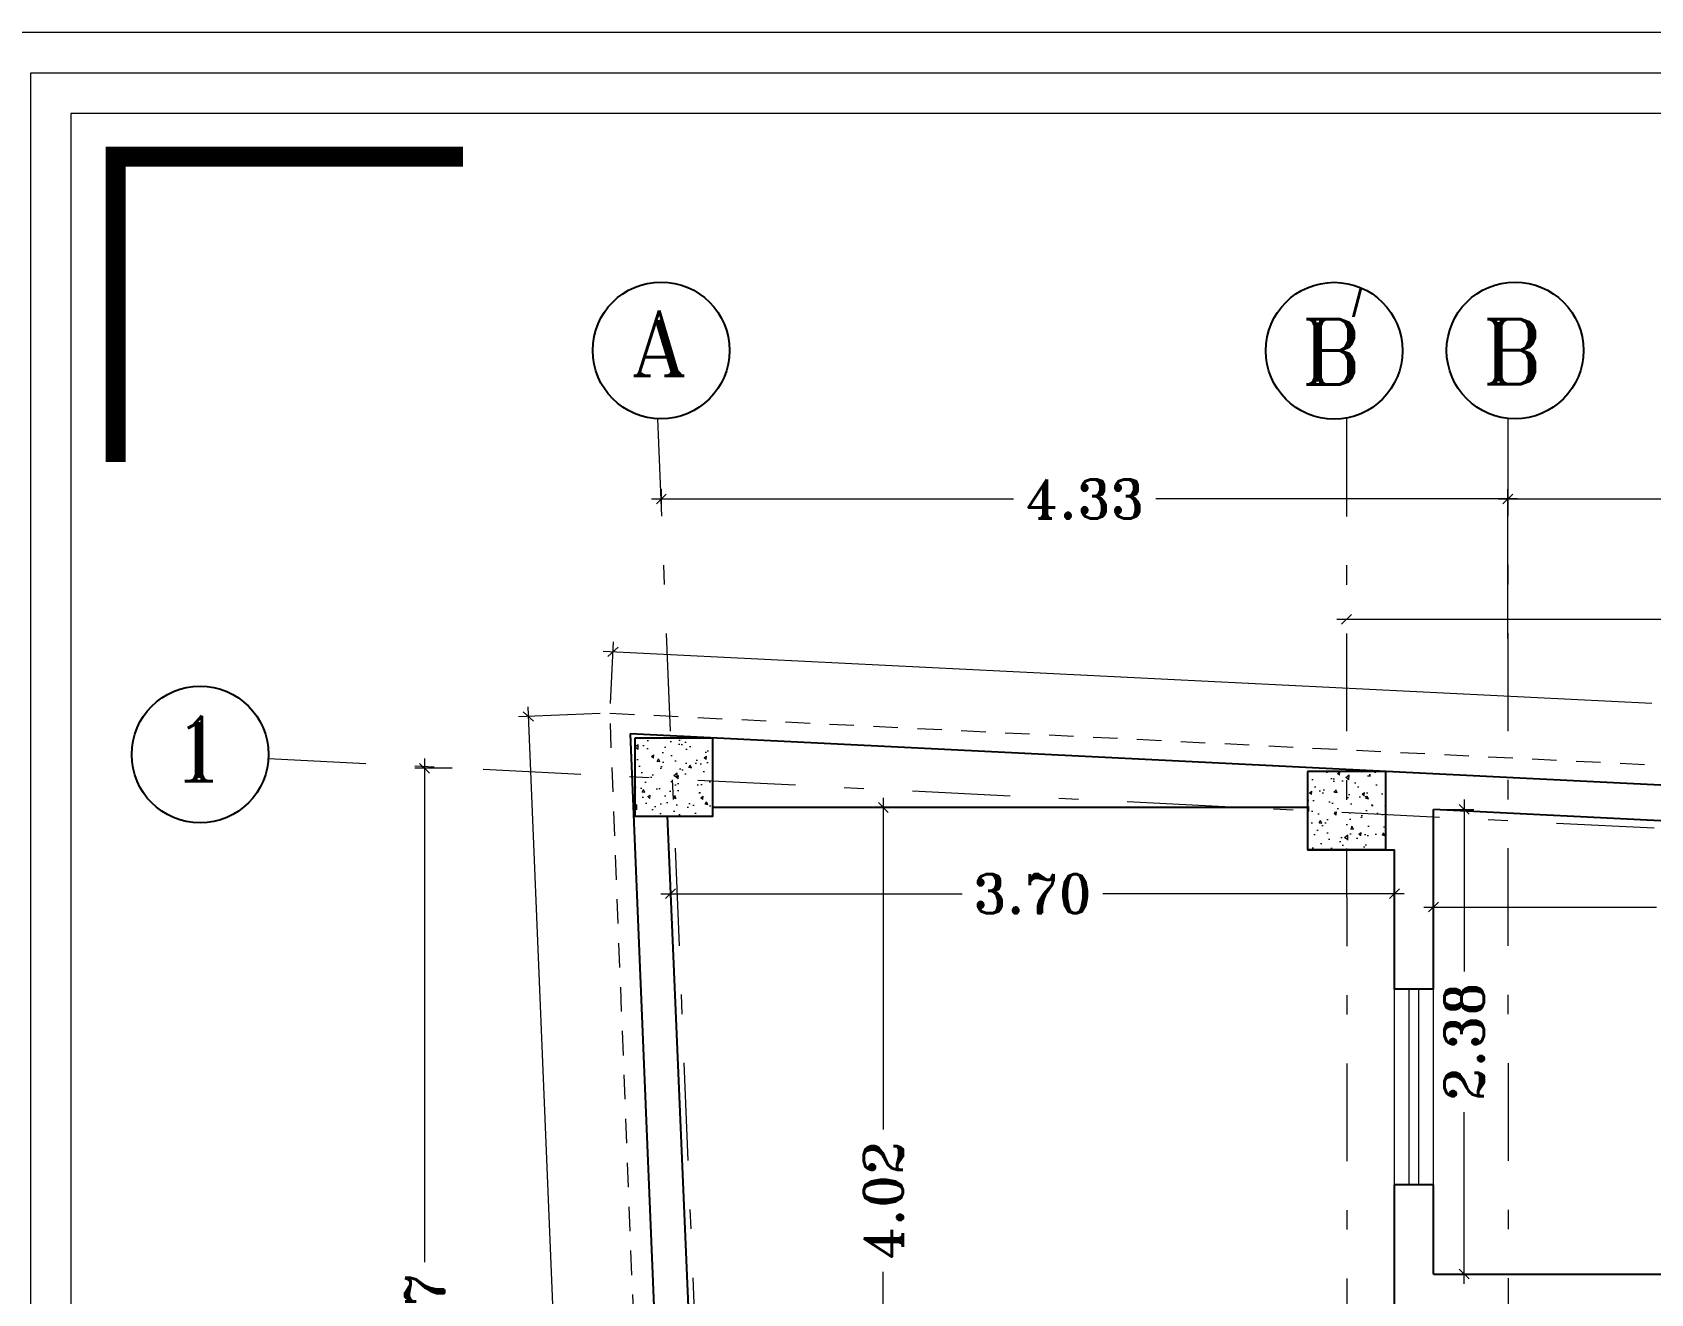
# Model space of a CAD drawing. Header units: inches. Extents: x 0 to 535, y -174 to 989.
# Drawn here: x 250.92 to 259.2, y 106.2 to 112.65 of the extents above; entities that cross this region are included whole.
import ezdxf

# ---------------------------------------------------------------- set-up
doc = ezdxf.new("R2010")
doc.units = ezdxf.units.IN
doc.header["$MEASUREMENT"] = 0
doc.linetypes.add('DASHDOT', pattern=[1, 0.5, -0.25, 0, -0.25])
doc.linetypes.add('HIDDEN2', pattern=[0.1875, 0.125, -0.0625])
for name, color, linetype, lineweight in [('1', 1, 'Continuous', 9), ('ax', 8, 'Continuous', 5), ('beton sabok', 9, 'Continuous', 5), ('dimension', 21, 'Continuous', 9), ('door', 1, 'Continuous', 5), ('kadr02$0$AEOCLG', 4, 'Continuous', 9), ('LAYER2', 253, 'Continuous', 5), ('text', 54, 'Continuous', 15), ('wall', 51, 'Continuous', 25), ('window', 152, 'Continuous', 5)]:
    doc.layers.add(name, color=color, linetype=linetype, lineweight=lineweight)
doc.styles.add('ROMANT', font='romant')
doc.styles.get("Standard").update_dxf_attribs({"font": 'arial.ttf'})
doc.dimstyles.new('STANDARD$0', dxfattribs={"dimtxt": 0.2, "dimasz": 0.05, "dimexe": 0.05, "dimexo": 0.05, "dimgap": 0.05, "dimtad": 0, "dimzin": 0, "dimdsep": 46, "dimtxsty": 'ROMANT', "dimblk": 'OBLIQUE', "dimcen": 0, "dimdle": 0.05, "dimclrd": 256, "dimclre": 256, "dimclrt": 256, "dimadec": 0, "dimazin": 0, "dimtfac": 1, "dimtix": 1, "dimtofl": 0, "dimtmove": 1, "dimatfit": 3, "dimldrblk": 'OBLIQUE', "dimfxl": 1, "dimtolj": 1, "dimtzin": 0, "dimlwd": -1, "dimlwe": -1, "dimarcsym": 1})

# ---------------------------------------------------------------- blocks, each defined once
blk = doc.blocks.new('DSF')
at = {"layer": '1'}
for points in [[(7.4145, -15.2688), (20.1221, -15.2688), (20.1221, 13.9079), (-0.3221, 13.9079), (-0.3221, -15.2688), (7.4145, -15.2688)], [(19.9166, -13.5579), (19.9166, 13.7024), (-0.1166, 13.7024), (-0.1166, -13.5579)]]:
    blk.add_lwpolyline(points, dxfattribs=at)
at = {"layer": 'dimension', "const_width": 0.1027}
blk.add_lwpolyline([(1.89, 13.4815), (0.113, 13.4815), (0.113, 11.9187)], dxfattribs=at)
at = {"layer": 'kadr02$0$AEOCLG'}
blk.add_lwpolyline([(20.3812, 14.1173), (-0.6188, 14.1173), (-0.6188, -15.5827), (20.3812, -15.5827)], close=True, dxfattribs=at)
blk = doc.blocks.new('WD_WIN4')
for p, q in [((-0.5, 0.5), (0.5, 0.5)), ((-0.5, 0.12), (0.5, 0.12)), ((-0.5, -0.12), (0.5, -0.12)), ((-0.5, -0.5), (0.5, -0.5))]:
    blk.add_line(p, q)
blk = doc.blocks.new('f1')
at = {"layer": 'LAYER2', "linetype": 'HIDDEN2'}
blk.add_lwpolyline([(208.681, 84.2935), (207.6794, 109.877), (219.1798, 109.3059), (219.1798, 84.1359)], close=True, dxfattribs=at)
at = {"layer": 'wall'}
for p, q in [((219.0798, 109.2059), (207.7836, 109.7717)), ((207.7836, 109.7717), (208.8348, 84.2912)), ((211.2486, 109.3941), (208.2058, 109.3941)), ((207.9727, 109.3514), (208.1418, 105.3693)), ((214.8936, 109.2338), (211.8936, 109.3841)), ((211.8936, 108.4636), (211.8936, 109.3841)), ((211.2486, 109.1781), (211.6936, 109.1781)), ((211.6936, 108.4636), (211.6936, 109.1781)), ((211.8936, 108.4636), (211.6936, 108.4636)), ((211.6936, 106.8059), (211.6936, 107.4636)), ((211.8936, 107.4636), (211.6936, 107.4636)), ((211.8936, 107.0059), (211.8936, 107.4636)), ((211.8936, 107.0059), (214.8936, 107.0059))]:
    blk.add_line(p, q, dxfattribs=at)
at = {"layer": 'window', "xscale": -1, "yscale": 0.2, "rotation": 270}
blk.add_blockref('WD_WIN4', (211.7936, 107.9636), dxfattribs=at)
blk = doc.blocks.new('_Oblique')
at = {"color": 0, "linetype": 'ByBlock', "lineweight": -2}
blk.add_line((-0.5, -0.5), (0.5, 0.5), dxfattribs=at)
blk = doc.blocks.new('*D30')
at = {"layer": 'Defpoints', "color": 0, "transparency": 16777216}
for p in [(254.1886, 108.261), (257.8932, 108.261), (257.8932, 108.245)]:
    blk.add_point(p, dxfattribs=at)
at = {"layer": 'dimension', "transparency": 16777216}
for p, q in [((254.1386, 108.245), (255.6814, 108.245)), ((257.9432, 108.245), (256.4004, 108.245)), ((254.1886, 108.211), (254.1886, 108.195)), ((257.8932, 108.211), (257.8932, 108.195))]:
    blk.add_line(p, q, dxfattribs=at)
at = {"layer": 'dimension', "transparency": 16777216, "xscale": 0.05, "yscale": 0.05, "zscale": 0.05, "rotation": 180}
blk.add_blockref('_Oblique', (254.1886, 108.245), dxfattribs=at)
at = {"layer": 'dimension', "transparency": 16777216, "xscale": 0.05, "yscale": 0.05, "zscale": 0.05}
blk.add_blockref('_Oblique', (257.8932, 108.245), dxfattribs=at)
at = {"layer": 'dimension', "transparency": 16777216, "insert": (256.0409, 108.245), "char_height": 0.2, "attachment_point": 5, "style": 'ROMANT'}
blk.add_mtext('\\A1;3.70', dxfattribs=at)
blk = doc.blocks.new('*D31')
at = {"layer": 'Defpoints', "color": 0, "transparency": 16777216}
for p in [(261.0932, 108.328), (258.0932, 108.1765), (261.0932, 108.1765)]:
    blk.add_point(p, dxfattribs=at)
at = {"layer": 'dimension', "transparency": 16777216}
for p, q in [((261.0932, 108.278), (261.0932, 108.1265)), ((258.0432, 108.1765), (259.2337, 108.1765)), ((261.1432, 108.1765), (259.9527, 108.1765))]:
    blk.add_line(p, q, dxfattribs=at)
at = {"layer": 'dimension', "transparency": 16777216, "xscale": 0.05, "yscale": 0.05, "zscale": 0.05, "rotation": 180}
blk.add_blockref('_Oblique', (258.0932, 108.1765), dxfattribs=at)
at = {"layer": 'dimension', "transparency": 16777216, "xscale": 0.05, "yscale": 0.05, "zscale": 0.05}
blk.add_blockref('_Oblique', (261.0932, 108.1765), dxfattribs=at)
at = {"layer": 'dimension', "transparency": 16777216, "insert": (259.5932, 108.1765), "char_height": 0.2, "attachment_point": 5, "style": 'ROMANT'}
blk.add_mtext('\\A1;3.00', dxfattribs=at)
blk = doc.blocks.new('*D44')
at = {"layer": 'Defpoints', "color": 0, "transparency": 16777216}
for p in [(255.2777, 108.6864), (255.3516, 108.6864), (255.3516, 104.6615)]:
    blk.add_point(p, dxfattribs=at)
at = {"layer": 'dimension', "transparency": 16777216}
for p, q in [((255.2777, 108.7364), (255.2777, 107.0382)), ((255.3016, 108.6864), (255.2277, 108.6864)), ((255.2777, 104.6115), (255.2777, 106.3096)), ((255.3016, 104.6615), (255.2277, 104.6615))]:
    blk.add_line(p, q, dxfattribs=at)
at = {"layer": 'dimension', "transparency": 16777216, "xscale": 0.05, "yscale": 0.05, "zscale": 0.05}
for p, rotation in [((255.2777, 108.6864), 90), ((255.2777, 104.6615), 270)]:
    blk.add_blockref('_Oblique', p, dxfattribs=dict(at, rotation=rotation))
at = {"layer": 'dimension', "transparency": 16777216, "insert": (255.2777, 106.6739), "char_height": 0.2, "attachment_point": 5, "rotation": 90, "style": 'ROMANT'}
blk.add_mtext('\\A1;4.02', dxfattribs=at)
blk = doc.blocks.new('*D58')
at = {"layer": 'Defpoints', "color": 0, "transparency": 16777216}
for p in [(258.0932, 108.6763), (258.0932, 106.2981), (258.2501, 106.2981)]:
    blk.add_point(p, dxfattribs=at)
at = {"layer": 'dimension', "transparency": 16777216}
for p, q in [((258.2501, 108.7263), (258.2501, 107.8467)), ((258.1432, 108.6763), (258.3001, 108.6763)), ((258.2501, 106.2481), (258.2501, 107.1277)), ((258.1432, 106.2981), (258.3001, 106.2981))]:
    blk.add_line(p, q, dxfattribs=at)
at = {"layer": 'dimension', "transparency": 16777216, "xscale": 0.05, "yscale": 0.05, "zscale": 0.05}
for p, rotation in [((258.2501, 108.6763), 90), ((258.2501, 106.2981), 270)]:
    blk.add_blockref('_Oblique', p, dxfattribs=dict(at, rotation=rotation))
at = {"layer": 'dimension', "transparency": 16777216, "insert": (258.2501, 107.4872), "char_height": 0.2, "attachment_point": 5, "rotation": 90, "style": 'ROMANT'}
blk.add_mtext('\\A1;2.38', dxfattribs=at)
blk = doc.blocks.new('*D167')
at = {"layer": 'Defpoints', "color": 0, "transparency": 16777216}
for p in [(32.9541, 38.0903), (32.7633, 32.3159), (32.9262, 32.3159)]:
    blk.add_point(p, dxfattribs=at)
at = {"layer": 'dimension', "transparency": 16777216}
for p, q in [((32.9041, 38.0903), (32.7133, 38.0903)), ((32.7633, 38.1403), (32.7633, 35.5626)), ((32.7633, 32.2659), (32.7633, 34.8436)), ((32.8762, 32.3159), (32.7133, 32.3159))]:
    blk.add_line(p, q, dxfattribs=at)
at = {"layer": 'dimension', "transparency": 16777216, "xscale": 0.05, "yscale": 0.05, "zscale": 0.05}
for p, rotation in [((32.7633, 38.0903), 90), ((32.7633, 32.3159), 270)]:
    blk.add_blockref('_Oblique', p, dxfattribs=dict(at, rotation=rotation))
at = {"layer": 'dimension', "transparency": 16777216, "insert": (32.7633, 35.2031), "char_height": 0.2, "attachment_point": 5, "rotation": 90, "style": 'ROMANT'}
blk.add_mtext('\\A1;5.77', dxfattribs=at)
blk = doc.blocks.new('*D170')
at = {"layer": 'Defpoints', "color": 0, "transparency": 16777216}
for p in [(38.3064, 39.4684), (38.3064, 39.4684), (33.9753, 39.3924)]:
    blk.add_point(p, dxfattribs=at)
at = {"layer": 'dimension', "transparency": 16777216}
for p, q in [((33.9753, 39.4424), (33.9753, 39.5184)), ((33.9253, 39.4684), (35.7766, 39.4684)), ((38.3564, 39.4684), (36.5051, 39.4684))]:
    blk.add_line(p, q, dxfattribs=at)
at = {"layer": 'dimension', "transparency": 16777216, "xscale": 0.05, "yscale": 0.05, "zscale": 0.05, "rotation": 180}
blk.add_blockref('_Oblique', (33.9753, 39.4684), dxfattribs=at)
at = {"layer": 'dimension', "transparency": 16777216, "xscale": 0.05, "yscale": 0.05, "zscale": 0.05}
blk.add_blockref('_Oblique', (38.3064, 39.4684), dxfattribs=at)
at = {"layer": 'dimension', "transparency": 16777216, "insert": (36.1409, 39.4684), "char_height": 0.2, "attachment_point": 5, "style": 'ROMANT'}
blk.add_mtext('\\A1;4.33', dxfattribs=at)
blk = doc.blocks.new('*D171')
at = {"layer": 'Defpoints', "color": 0, "transparency": 16777216}
for p in [(44.9119, 39.5965), (44.9119, 39.4685), (38.3065, 38.7035)]:
    blk.add_point(p, dxfattribs=at)
at = {"layer": 'dimension', "transparency": 16777216}
for p, q in [((38.3065, 38.7535), (38.3065, 39.5185)), ((44.9119, 39.5465), (44.9119, 39.4185)), ((38.2565, 39.4685), (41.2592, 39.4685)), ((44.9619, 39.4685), (41.9592, 39.4685))]:
    blk.add_line(p, q, dxfattribs=at)
at = {"layer": 'dimension', "transparency": 16777216, "xscale": 0.05, "yscale": 0.05, "zscale": 0.05, "rotation": 180}
blk.add_blockref('_Oblique', (38.3065, 39.4685), dxfattribs=at)
at = {"layer": 'dimension', "transparency": 16777216, "xscale": 0.05, "yscale": 0.05, "zscale": 0.05}
blk.add_blockref('_Oblique', (44.9119, 39.4685), dxfattribs=at)
at = {"layer": 'dimension', "transparency": 16777216, "insert": (41.6092, 39.4685), "char_height": 0.2, "attachment_point": 5, "style": 'ROMANT'}
blk.add_mtext('\\A1;6.61', dxfattribs=at)
blk = doc.blocks.new('*D172')
at = {"layer": 'Defpoints', "color": 0, "transparency": 16777216}
for p in [(37.4807, 38.853), (44.9121, 38.853), (44.9121, 38.853)]:
    blk.add_point(p, dxfattribs=at)
at = {"layer": 'dimension', "transparency": 16777216}
for p, q in [((37.4307, 38.853), (40.8369, 38.853)), ((44.9621, 38.853), (41.5559, 38.853))]:
    blk.add_line(p, q, dxfattribs=at)
at = {"layer": 'dimension', "transparency": 16777216, "xscale": 0.05, "yscale": 0.05, "zscale": 0.05, "rotation": 180}
blk.add_blockref('_Oblique', (37.4807, 38.853), dxfattribs=at)
at = {"layer": 'dimension', "transparency": 16777216, "xscale": 0.05, "yscale": 0.05, "zscale": 0.05}
blk.add_blockref('_Oblique', (44.9121, 38.853), dxfattribs=at)
at = {"layer": 'dimension', "transparency": 16777216, "insert": (41.1964, 38.853), "char_height": 0.2, "attachment_point": 5, "style": 'ROMANT'}
blk.add_mtext('\\A1;7.43', dxfattribs=at)
blk = doc.blocks.new('beton')
at = {"layer": 'beton sabok'}
h = blk.add_hatch(dxfattribs=at)
h.set_pattern_fill('AR-CONC', color=256, scale=0.022857, angle=45)
h.set_pattern_definition([(95, (46.01481, 18.04323), (0.126069028, 0.105784475), [0.017142857, -0.18857143]), (40, (46.01481, 18.04323), (-0.14399821, 0.099147006), [0.013714286, -0.150857143]), (145.451444, (46.02532, 18.05205), (-0.01792918, 0.20493148), [0.014569187, -0.160261054]), (91.1842, (45.98248, 18.07555), (0.1992442, 0.14574029), [0.02571429, -0.28285714]), (141.635635, (45.9991, 18.0877), (-0.00637716, 0.30850552), [0.02185379, -0.24039172]), (36.184164, (45.98248, 18.07555), (-0.00637716, 0.30850552), [0.02057143, -0.22628571]), (66, (46.00673, 18.08364), (0.161547788, 0.03140171), [0.017142857, -0.18857143]), (11, (46.00673, 18.08364), (-0.07787625, 0.156527642), [0.013714286, -0.150857143]), (116.451445, (46.02019, 18.08625), (0.083671537, 0.18792935), [0.014569186, -0.160261054]), (82.5, (46.01481, 18.04323), (-0.0518384424, 0.055769101), [0, -0.149028571, 0, -0.153142857, 0, -0.151428571]), (52.5, (46.01481, 18.04323), (-0.021228101, 0.106265017), [0, -0.087314286, 0, -0.1456, 0, -0.057714286]), (12.5, (45.97877, 18.00719), (0.0899241525, 0.082633317), [0, -0.057142857, 0, -0.178285714, 0, -0.236571429]), (2.5, (45.9626, 17.99103), (0.07807771, 0.110436527), [0, -0.074285714, 0, -0.1184, 0, -0.168])])
h.paths.add_polyline_path([(326.8436, 567.8468), (327.2436, 567.8468), (327.2436, 568.2468), (326.8436, 568.2468)])
at = {"layer": 'wall'}
blk.add_lwpolyline([(327.2436, 568.2468), (327.2436, 567.8468), (326.8436, 567.8468), (326.8436, 568.2468)], close=True, dxfattribs=at)
blk = doc.blocks.new('*D121')
at = {"layer": 'Defpoints', "color": 0, "transparency": 16777216}
for p in [(253.879, 109.1692), (265.395, 108.9123), (265.3794, 108.5981)]:
    blk.add_point(p, dxfattribs=at)
at = {"layer": 'dimension', "transparency": 16777216}
for p, q in [((253.8447, 109.4859), (259.2096, 109.2195)), ((253.8815, 109.2192), (253.8971, 109.5334)), ((265.445, 108.9098), (260.08, 109.1762)), ((265.3819, 108.648), (265.3975, 108.9622))]:
    blk.add_line(p, q, dxfattribs=at)
at = {"layer": 'dimension', "transparency": 16777216, "xscale": 0.05, "yscale": 0.05, "zscale": 0.05}
for p, rotation in [((253.8946, 109.4834), 177.1568038043947), ((265.395, 108.9123), 357.1568038043947)]:
    blk.add_blockref('_Oblique', p, dxfattribs=dict(at, rotation=rotation))
at = {"layer": 'dimension', "transparency": 16777216, "insert": (259.6448, 109.1978), "char_height": 0.2, "attachment_point": 5, "rotation": 357.1568, "style": 'ROMANT'}
blk.add_mtext('\\A1;11.51', dxfattribs=at)
blk = doc.blocks.new('*D122')
at = {"layer": 'Defpoints', "color": 0, "transparency": 16777216}
for p in [(253.4612, 109.1521), (253.879, 109.1692), (254.4946, 94.1843)]:
    blk.add_point(p, dxfattribs=at)
at = {"layer": 'dimension', "transparency": 16777216}
for p, q in [((253.829, 109.1672), (253.4113, 109.15)), ((253.4592, 109.202), (253.7508, 102.1045)), ((254.0789, 94.1172), (253.7873, 101.2148)), ((254.4447, 94.1823), (254.0269, 94.1651))]:
    blk.add_line(p, q, dxfattribs=at)
at = {"layer": 'dimension', "transparency": 16777216, "xscale": 0.05, "yscale": 0.05, "zscale": 0.05}
for p, rotation in [((253.4612, 109.1521), 92.35261894842556), ((254.0769, 94.1672), 272.3526189484256)]:
    blk.add_blockref('_Oblique', p, dxfattribs=dict(at, rotation=rotation))
at = {"layer": 'dimension', "transparency": 16777216, "insert": (253.769, 101.6596), "char_height": 0.2, "attachment_point": 5, "rotation": 272.35262, "style": 'ROMANT'}
blk.add_mtext('\\A1;15.00', dxfattribs=at)
blk = doc.blocks.new('fgh')
at = {"layer": 'ax', "color": 67, "linetype": 'DASHDOT', "true_color": 0x727430}
for p, q in [((33.9553, 39.8793), (34.6602, 22.7013)), ((37.48, 39.8793), (37.4858, 31.8325)), ((38.3063, 39.8808), (38.3114, 21.9971)), ((31.9643, 38.1399), (44.7125, 37.5013))]:
    blk.add_line(p, q, dxfattribs=at)
at = {"layer": 'dimension', "lineweight": -3}
for centre in [(33.9736, 40.2288), (37.4175, 40.2273), (38.3432, 40.2288), (31.6149, 38.1606)]:
    blk.add_circle(centre, 0.35, dxfattribs=at)
at = {"xscale": -1}
for p in [(361.0821, -530.0021), (364.5249, -530.1732)]:
    blk.add_blockref('beton', p, dxfattribs=at)
at = {"layer": 'dimension'}
blk.add_text('/', height=0.1388, dxfattribs=at).set_placement((37.5081, 40.401))
at = {"layer": 'dimension', "lineweight": -3, "style": 'ROMANT'}
for s, p in [('A', (33.8202, 40.0992)), ('B', (37.2472, 40.0543)), ('B', (38.1729, 40.0558)), ('1', (31.4661, 38.025))]:
    blk.add_text(s, height=0.3336, dxfattribs=at).set_placement(p)
at = {"layer": 'dimension'}
for base, p1, p2, picture, middle in [((38.3064, 39.4684), (33.9753, 39.3924), (38.3064, 39.4684), '*D170', (36.1409, 39.4684)), ((44.9119, 39.4685), (38.3065, 38.7035), (44.9119, 39.5965), '*D171', (41.6092, 39.4685)), ((44.9121, 38.853), (37.4807, 38.853), (44.9121, 38.853), '*D172', (41.1964, 38.853))]:
    dim = blk.add_linear_dim(base=base, p1=p1, p2=p2, dimstyle='STANDARD$0', dxfattribs=at)
    dim.commit()
    dim.dimension.update_dxf_attribs({"geometry": picture, "text_midpoint": middle})
dim = blk.add_linear_dim(base=(32.7633, 32.3159), p1=(32.9541, 38.0903), p2=(32.9262, 32.3159), angle=90, dimstyle='STANDARD$0', dxfattribs=at)
dim.commit()
dim.dimension.update_dxf_attribs({"geometry": '*D167', "text_midpoint": (32.7633, 35.2031)})

msp = doc.modelspace()

# ---------------------------------------------------------------- block references
at = {"layer": 'dimension'}
msp.add_blockref('f1', (46.1996, -0.7078), dxfattribs=at)
at = {"layer": 'door'}
msp.add_blockref('fgh', (220.167, 70.7968), dxfattribs=at)
at = {"layer": 'text', "linetype": 'Continuous'}
msp.add_blockref('DSF', (251.2368, 98.5361), dxfattribs=at)

# ---------------------------------------------------------------- dimensions: what is measured, and where the dimension line sits
at = {"layer": 'dimension'}
for p1, p2, distance, picture, middle in [((253.879, 109.1692), (265.3794, 108.5981), 0.3146, '*D121', (259.6448, 109.1978)), ((254.4946, 94.1843), (253.879, 109.1692), 0.4181, '*D122', (253.769, 101.6596))]:
    dim = msp.add_aligned_dim(p1=p1, p2=p2, distance=distance, dimstyle='STANDARD$0', dxfattribs=at)
    dim.commit()
    dim.dimension.update_dxf_attribs({"geometry": picture, "text_midpoint": middle})
for base, p1, p2, picture, middle in [((255.2777, 108.6864), (255.3516, 104.6615), (255.3516, 108.6864), '*D44', (255.2777, 106.6739)), ((258.2501, 106.2981), (258.0932, 108.6763), (258.0932, 106.2981), '*D58', (258.2501, 107.4872))]:
    dim = msp.add_linear_dim(base=base, p1=p1, p2=p2, angle=90, dimstyle='STANDARD$0', dxfattribs=at)
    dim.commit()
    dim.dimension.update_dxf_attribs({"geometry": picture, "text_midpoint": middle})
for base, p1, p2, picture, middle in [((257.8932, 108.245), (254.1886, 108.261), (257.8932, 108.261), '*D30', (256.0409, 108.245)), ((261.0932, 108.1765), (258.0932, 108.1765), (261.0932, 108.328), '*D31', (259.5932, 108.1765))]:
    dim = msp.add_linear_dim(base=base, p1=p1, p2=p2, dimstyle='STANDARD$0', dxfattribs=at)
    dim.commit()
    dim.dimension.update_dxf_attribs({"geometry": picture, "text_midpoint": middle})

doc.saveas('drawing.dxf')
